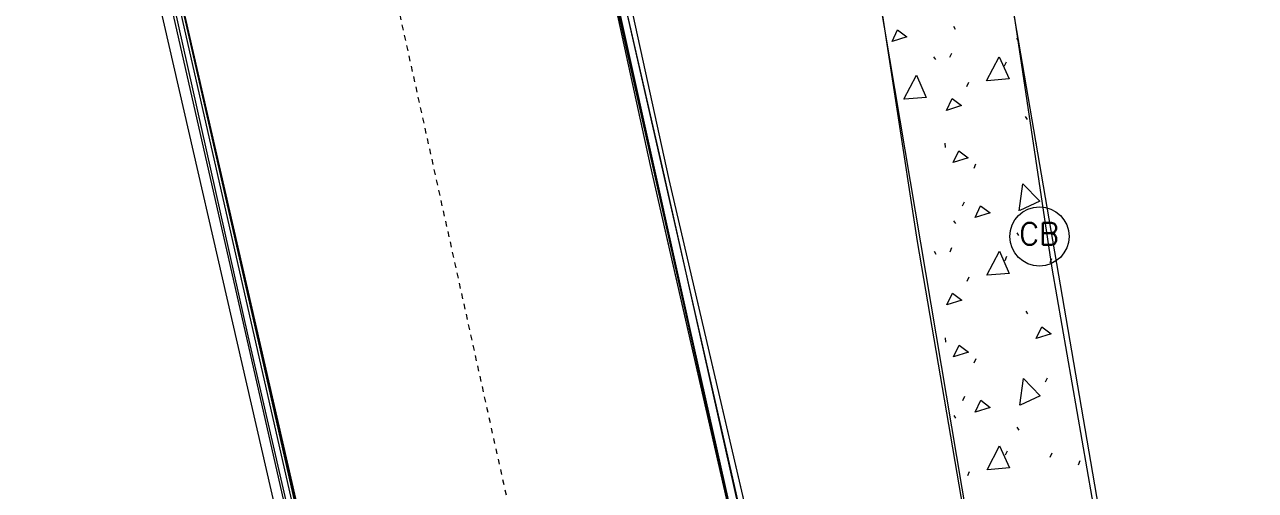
# Model space of a CAD drawing. Header units: metres. Extents: x -703672 to 3951284, y -4124475 to 4104628.
# Drawn here: x 327606.78 to 327630.04, y 4104295.46 to 4104304.26 of the extents above; entities that cross this region are included whole.
import ezdxf

# ---------------------------------------------------------------- set-up
doc = ezdxf.new("R2010")
doc.units = ezdxf.units.M
doc.header["$MEASUREMENT"] = 0
doc.linetypes.add('DGN Style 4', pattern=[0.014126028800000004, 0.007063014400000002, -0.003531507200000001, 0, -0.003531507200000001])
doc.layers.add('ra', color=7, linetype='Continuous')
for name, color, linetype, lineweight in [('V-ANNO-PATT', 9, 'Continuous', 0), ('V-ROAD-ASPH', 9, 'Continuous', 0), ('V-ROAD-CURB', 6, 'Continuous', 0), ('V-SITE-FENC', 251, 'FENCE', 0), ('V-SITE-STRC', 253, 'Continuous', 0), ('V-SITE-WALK', 7, 'Continuous', 0), ('V-TOPO-BKLN', 7, 'DGN Style 4', 0)]:
    doc.layers.add(name, color=color, linetype=linetype, lineweight=lineweight)
doc.styles.add('Style-WORKING', font='WORKING.shx')
doc.linetypes.add('FENCE', pattern='A,0.1,-0.01302,[7,dgnlstyle-tsaec.shx,S=0.0001240079365079365,R=0,X=0,Y=0],-0.01302', length=0.12604)

msp = doc.modelspace()

# ---------------------------------------------------------------- linework, layer by layer
at = {"layer": 'ra'}
for p, q in [((327613.0814725194, 4104326.439607608, 12.32), (327624.3579322091, 4104276.154470859, 10.1)), ((327615.4579388199, 4104279.803079179, 10.39), (327605.036328639, 4104325.238098165, 12.36))]:
    msp.add_line(p, q, dxfattribs=at)
at = {"layer": 'V-ANNO-PATT'}
for p, q in [((327624.330158744, 4104304.230347677, 8.697831597031268), (327624.3656918221, 4104304.177051982, 8.695547016361118)), ((327625.5224564333, 4104304.004365933, 8.60124530699622), (327625.5578898575, 4104303.951070238, 8.598969040056794)), ((327623.9563478804, 4104303.655024322, 8.615364563910546), (327623.9917276165, 4104303.601734943, 8.612257107149304)), ((327624.2637102107, 4104303.645094956, 8.710840253817345), (327624.2991024319, 4104303.725088494, 8.706867271160064)), ((327625.2986271834, 4104303.481258953, 8.460316993424996), (327625.3337943441, 4104303.561143032, 8.4545572472149)), ((327624.5852051528, 4104303.091636604, 8.552414827545554), (327624.6203723134, 4104303.171520683, 8.546655081335459)), ((327625.6889725391, 4104302.523449842, 8.43346836843211), (327625.7243522753, 4104302.470160462, 8.430360911670867)), ((327624.1689618104, 4104302.020826171, 8.739462890313412), (327624.1779154289, 4104301.940932625, 8.73973499617582)), ((327624.7212429754, 4104301.549564241, 8.699399334554954), (327624.7565355428, 4104301.629557779, 8.695434665628412)), ((327624.5022996038, 4104300.836486048, 8.607545947934007), (327624.5374665303, 4104300.916470108, 8.601784219321772)), ((327624.3340423982, 4104300.555344558, 8.744383613709893), (327624.3695754763, 4104300.502048864, 8.742099033039736)), ((327625.5263400875, 4104300.329362815, 8.647797323674837), (327625.5617735117, 4104300.27606712, 8.645521056735419)), ((327624.2675938648, 4104299.970091837, 8.757392270495963), (327624.302986086, 4104300.050085376, 8.753419287838689)), ((327623.9649535246, 4104299.980456652, 8.68822378986448), (327624.0003332609, 4104299.927167273, 8.685116333103238)), ((327625.3072328278, 4104299.806691283, 8.533176219378923), (327625.3423999883, 4104299.886575363, 8.527416473168827)), ((327626.156647959, 4104299.765908333, 8.602400252411812), (327626.1920402858, 4104299.845801878, 8.598428536372687)), ((327624.5938107971, 4104299.417068934, 8.625274053499481), (327624.6289779578, 4104299.496953012, 8.619514307289386)), ((327625.6975781835, 4104298.848882171, 8.506327594386029), (327625.7329579197, 4104298.795592791, 8.503220137624787)), ((327624.1728454644, 4104298.345823052, 8.78601490699203), (327624.1817990831, 4104298.265929507, 8.786287012854444)), ((327624.7251266295, 4104297.874561123, 8.745951351233579), (327624.7604191969, 4104297.954554661, 8.741986682307036)), ((327626.0705388463, 4104297.510490534, 8.638352684179601), (327626.1059310675, 4104297.590484072, 8.634379701522327)), ((327624.5109052482, 4104297.161918378, 8.680405173887934), (327624.5460721747, 4104297.241902437, 8.674643445275692)), ((327624.3379260523, 4104296.88034144, 8.790935630388518), (327624.3734591304, 4104296.827045746, 8.788651049718354)), ((327625.5302237416, 4104296.654359696, 8.694349340353455), (327625.5656571658, 4104296.601064002, 8.692073073414036)), ((327625.315838472, 4104296.132123613, 8.60603544533285), (327625.3510056327, 4104296.212007692, 8.600275699122754)), ((327626.1605316131, 4104296.090905214, 8.648952269090437), (327626.1959239399, 4104296.17079876, 8.644980553051312)), ((327626.6920097703, 4104295.946660574, 8.447219955919856), (327626.7271766968, 4104296.026644633, 8.441458227307614)), ((327624.6024164415, 4104295.742501262, 8.698133279453408), (327624.6375836022, 4104295.822385341, 8.692373533243313))]:
    msp.add_line(p, q, dxfattribs=at)
at = {"layer": 'V-ANNO-PATT', "extrusion": (0.1172745741415597, 0.01996182244281597, 0.9928988870497727), "elevation": 120359.8949581537, "flags": 128}
msp.add_lwpolyline([(3991133.143011173, -1004498.645557924), (3991133.344142934, -1004498.787662024), (3991133.183209702, -1004498.940581921), (3991133.143011173, -1004498.645557924)], dxfattribs=at)
at = {"layer": 'V-ANNO-PATT', "extrusion": (0.08313059171060738, 0.01271018280557316, 0.9964576037016796), "flags": 128}
for points, elevation in [([(4007639.311654975, -940831.5284524838), (4007639.723172304, -940831.8337152719), (4007639.282543004, -940831.9552363086), (4007639.310314505, -940831.5372509576)], 79410.72850272473), ([(4007635.678280755, -940830.9748986271), (4007636.089798083, -940831.280161415), (4007635.649168785, -940831.4016824515), (4007635.676940285, -940830.9836971002)], 79410.7285027247), ([(4007632.044906537, -940830.42134477), (4007632.456423863, -940830.7266075579), (4007632.015794565, -940830.8481285953), (4007632.043566067, -940830.4301432444)], 79410.72850272477)]:
    msp.add_lwpolyline(points, dxfattribs=dict(at, elevation=elevation))
at = {"layer": 'V-ANNO-PATT', "extrusion": (0.1172745740854754, 0.019961822546925, 0.992898887054304), "elevation": 120359.8953670744, "flags": 128}
msp.add_lwpolyline([(3991132.029220117, -1004498.686367034), (3991132.435727898, -1004498.998269749), (3991131.993184012, -1004499.11262205), (3991132.027736998, -1004498.695142588)], dxfattribs=at)
at = {"layer": 'V-ANNO-PATT', "extrusion": (0.08313059169699821, 0.01271018283303596, 0.9964576037024646), "flags": 128}
for points, elevation in [([(4007638.87248086, -940830.6955259828), (4007639.07590795, -940830.8342475318), (4007638.917478269, -940830.989759705), (4007638.87248086, -940830.6955259828)], 79410.72861098168), ([(4007635.239106641, -940830.1419721247), (4007635.442533729, -940830.2806936741), (4007635.28410405, -940830.4362058468), (4007635.239106641, -940830.1419721247)], 79410.72861098158)]:
    msp.add_lwpolyline(points, dxfattribs=dict(at, elevation=elevation))
at = {"layer": 'V-ANNO-PATT', "extrusion": (0.1172745741692348, 0.01996182248990249, 0.9928988870455574), "elevation": 120359.8951604782, "flags": 128}
msp.add_lwpolyline([(3991130.69653968, -1004499.406133643), (3991130.897688106, -1004499.54813914), (3991130.736754875, -1004499.701059037), (3991130.69653968, -1004499.406133643)], dxfattribs=at)
at = {"layer": 'V-ANNO-PATT', "extrusion": (0.02040010387763884, 0.04276295879194094, 0.9988769519400978), "elevation": 182204.2861532825, "flags": 128}
msp.add_lwpolyline([(1471473.051622939, -3841119.93377004), (1471473.05162294, -3841119.953837806)], dxfattribs=at)
at = {"layer": 'V-ANNO-PATT', "extrusion": (0.0793182133871187, 0.02488454283182834, 0.9965386999776409), "elevation": 128128.9456463406, "flags": 128}
msp.add_lwpolyline([(3818026.754732218, -1535867.311499346), (3818026.754732219, -1535867.299797481)], dxfattribs=at)
at = {"layer": 'V-ANNO-PATT', "extrusion": (0.11727457419426, 0.01996182256731457, 0.9928988870410452), "elevation": 120359.8954863997, "flags": 128}
msp.add_lwpolyline([(3991129.585961743, -1004500.494955061), (3991130.074633925, -1004500.648941781), (3991129.697833486, -1004500.90776989), (3991129.587536661, -1004500.503638932)], dxfattribs=at)
at = {"layer": 'V-ANNO-PATT', "extrusion": (0.08313059171211534, 0.01271018282348986, 0.9964576037013251), "flags": 128}
for points, elevation in [([(4007636.790174249, -940830.9205965427), (4007636.993586279, -940831.0594169508), (4007636.835156595, -940831.214929123), (4007636.790174249, -940830.9205965427)], 79410.72857675419), ([(4007633.156800028, -940830.3670426843), (4007633.36021206, -940830.5058630928), (4007633.201782377, -940830.6613752655), (4007633.156800028, -940830.3670426843)], 79410.7285767541)]:
    msp.add_lwpolyline(points, dxfattribs=dict(at, elevation=elevation))
at = {"layer": 'V-ANNO-PATT', "extrusion": (0.08313059167302338, 0.01271018280091568, 0.9964576037048744), "elevation": 79410.7284712955, "flags": 128}
msp.add_lwpolyline([(4007634.356888417, -940831.7186168997), (4007634.56031551, -940831.8573384493), (4007634.401885828, -940832.0128506217), (4007634.356888417, -940831.7186168997)], dxfattribs=at)
at = {"layer": 'V-ANNO-PATT', "extrusion": (0.1172745740861204, 0.01996182263062319, 0.9928988870525451), "elevation": 120359.8957108078, "flags": 128}
msp.add_lwpolyline([(3991127.071331661, -1004498.798765073), (3991127.272480085, -1004498.94077057), (3991127.111546854, -1004499.093690467), (3991127.071331661, -1004498.798765073)], dxfattribs=at)
at = {"layer": 'V-ANNO-PATT', "extrusion": (0.117274574137755, 0.01996182255857575, 0.9928988870478949), "elevation": 120359.8954320203, "flags": 128}
msp.add_lwpolyline([(3991125.962044726, -1004499.882529478), (3991126.450716905, -1004500.036516197), (3991126.073916467, -1004500.295344307), (3991125.963619645, -1004499.89121335)], dxfattribs=at)
at = {"layer": 'V-ROAD-ASPH'}
for points in [[(327545.6776440458, 4104393.844419059, 11.60103793112685), (327551.6053859835, 4104388.157086761, 11.28265608284813), (327551.866188814, 4104388.277533054, 11.48714848772723), (327561.5617461839, 4104377.128241092, 11.62758134409341), (327571.2140846325, 4104366.371468716, 11.83369146749614), (327580.8081909284, 4104355.33742192, 12.05610804179004), (327593.6512495122, 4104340.267879379, 12.21340995282064), (327604.3665893337, 4104326.679570617, 12.37090437988488), (327605.0587521694, 4104324.918734537, 12.23581228284078), (327608.3723022252, 4104310.45951558, 11.72074086284321), (327612.7307686614, 4104291.280305272, 10.86206358534774), (327616.209735817, 4104275.830899935, 10.16512776060588), (327620.8963275522, 4104255.376996122, 9.420377932514569), (327624.1725616721, 4104240.662983941, 9.035682751651564), (327626.8244489222, 4104229.32452101, 8.753761458153477), (327630.2040918734, 4104216.720243196, 8.705308734624602), (327633.6314691242, 4104202.1561224, 8.600880529120104), (327636.9623954149, 4104187.359370132, 8.568570600500294), (327641.2665934922, 4104168.093043041, 8.56142337851989), (327641.3028336706, 4104168.125253158, 8.546695950080796), (327646.0193981255, 4104147.293678476, 8.526043255158406), (327650.7784838676, 4104125.693840352, 8.506613336364921)], [(327545.6776440458, 4104393.844419059, 11.60103793112685), (327551.6053859835, 4104388.157086761, 11.28265608284813), (327551.866188814, 4104388.277533054, 11.48714848772723), (327561.5617461839, 4104377.128241092, 11.62758134409341), (327571.2140846325, 4104366.371468716, 11.83369146749614), (327580.8081909284, 4104355.33742192, 12.05610804179004), (327593.6512495122, 4104340.267879379, 12.21340995282064), (327604.3665893337, 4104326.679570617, 12.37090437988488), (327605.0587521694, 4104324.918734537, 12.23581228284078), (327608.3723022252, 4104310.45951558, 11.72074086284321), (327612.7307686614, 4104291.280305272, 10.86206358534774), (327614.6615896992, 4104282.705910772, 10.47526535122113)], [(327630.2827968182, 4104249.954207482, 9.158599335304068), (327627.1711425662, 4104263.823823599, 9.60804016187376), (327624.2508005076, 4104276.760654563, 10.09174811022247), (327620.4576392003, 4104293.545237858, 10.87718818701321), (327617.7137485696, 4104305.927730967, 11.44277974913037), (327614.7708600003, 4104318.777003013, 12.04420720132718), (327612.5258442982, 4104329.018770535, 12.38480959332167), (327611.6454817896, 4104333.836299486, 12.6203063422485)], [(327600.5975307471, 4104330.612160045, 12.63934954627506), (327601.3353159004, 4104329.647918909, 12.66211485735322), (327603.078395905, 4104327.874706012, 12.58301045947331), (327603.9640590135, 4104326.957540642, 12.52397327863152), (327604.3239026383, 4104326.452709623, 12.48767486027732), (327604.5765598456, 4104325.942571723, 12.44848863337765), (327604.9202907427, 4104324.814039635, 12.38383479318941), (327607.581798951, 4104313.649240558, 12.02934416393381), (327611.0004941, 4104298.382406069, 11.36683237020863), (327613.8476072126, 4104286.020718605, 10.79939111122555), (327617.5751826003, 4104269.385833757, 10.03851979608038), (327620.6197299864, 4104255.895104747, 9.589146538003057), (327622.2555254507, 4104248.652689993, 9.39513643771808)], [(327603.2289349023, 4104328.079697832, 12.50536383766553), (327604.0542760052, 4104327.156044288, 12.43509817375161), (327604.4021025051, 4104326.654393518, 12.39153045925987), (327604.7038855642, 4104326.085073119, 12.34816185676158), (327605.1189477317, 4104324.834890256, 12.28191658656592), (327607.6894888401, 4104313.689677007, 11.87785109833462), (327611.1563870236, 4104298.444057963, 11.22312491616665), (327613.9591181901, 4104286.065867099, 10.62845537873481), (327617.7509885082, 4104269.42470968, 9.882507597344322), (327620.7801755439, 4104255.949761596, 9.44196200994105), (327622.4085269001, 4104248.677497185, 9.252396873313558)], [(327634.6815033066, 4104230.437879375, 8.81167698896494), (327630.0397217817, 4104250.541200002, 9.193173704343778), (327627.411606596, 4104262.953511253, 9.584379279131959), (327623.0473705745, 4104282.187331326, 10.35324319421885), (327618.6070344378, 4104301.59772497, 11.31926376384441), (327615.9345406293, 4104313.871799823, 11.85906222291339), (327612.785159141, 4104328.138254461, 12.32336611977837)], [(327622.6165651042, 4104284.070545458, 10.44696739279027), (327618.6070344378, 4104301.59772497, 11.31926376384441), (327615.9345406293, 4104313.871799823, 11.85906222291339), (327612.785159141, 4104328.138254461, 12.32336611977837)]]:
    msp.add_polyline3d(points, dxfattribs=at)
at = {"layer": 'V-ROAD-CURB'}
for points in [[(327634.1418250491, 4104234.042129998, 8.720784855226412), (327630.2076892954, 4104250.385668741, 9.300676688487442), (327627.5031030337, 4104262.883715252, 9.617662500913802), (327623.2154040917, 4104282.035993233, 10.43486229811683), (327618.8305003705, 4104301.593934076, 9.774704890955007), (327616.0579467553, 4104313.710277265, 11.89176331118698), (327612.9828347019, 4104328.203550458, 12.41259515597271)], [(327622.7539713818, 4104284.09411679, 10.36539253531942), (327618.8305003705, 4104301.593934076, 9.774704890955007), (327616.0579467553, 4104313.710277265, 11.89176331118698), (327612.9828347019, 4104328.203550458, 12.41259515597271)]]:
    msp.add_polyline3d(points, dxfattribs=at)
at = {"layer": 'V-SITE-FENC', "flags": 128}
for points, elevation in [([(327601.0578368062, 4104329.615357831), (327604.306360417, 4104326.272152515), (327607.5006950442, 4104313.647751451), (327611.5541066569, 4104295.79735527), (327615.8153518353, 4104277.074475228), (327619.7627538309, 4104259.463202378), (327622.2049507605, 4104248.644489965)], 12.55653588676545), ([(327612.8819162669, 4104329.120950124), (327614.9013743348, 4104319.148388385), (327617.8400064133, 4104305.896449572), (327626.8193247643, 4104266.383147849), (327630.5010008179, 4104249.989586419)], 12.45448327631969)]:
    msp.add_lwpolyline(points, dxfattribs=dict(at, elevation=elevation))
at = {"layer": 'V-SITE-FENC', "linetype": 'FENCE', "ltscale": 40}
for points in [[(327545.547441175, 4104393.412876639, 11.43834134422751), (327551.607010795, 4104388.130776424, 11.28056574347428), (327561.3283379253, 4104376.91662849, 11.54748295468659), (327570.922151754, 4104366.197910784, 11.69591707369243), (327580.4718022981, 4104355.121179178, 11.91457435128209), (327593.3128761334, 4104339.905838037, 12.05307271873328), (327604.2086418191, 4104326.083364103, 12.32800848056525), (327607.9558939575, 4104310.645477217, 11.86938047110023), (327612.440726769, 4104291.087358113, 10.90475370078332), (327615.8848167598, 4104275.56557191, 10.19509253935128), (327620.5402987953, 4104255.232008491, 9.51841273953113), (327623.7450095405, 4104240.669394692, 9.061680221941344), (327626.5502682782, 4104228.823537336, 8.666269971853971)], [(327545.547441175, 4104393.412876639, 11.43834134422751), (327551.607010795, 4104388.130776424, 11.28056574347428), (327561.3283379253, 4104376.91662849, 11.54748295468659), (327570.922151754, 4104366.197910784, 11.69591707369243), (327580.4718022981, 4104355.121179178, 11.91457435128209), (327593.3128761334, 4104339.905838037, 12.05307271873328), (327604.2086418191, 4104326.083364103, 12.32800848056525), (327607.9558939575, 4104310.645477217, 11.86938047110023), (327612.440726769, 4104291.087358113, 10.90475370078332), (327614.3137066749, 4104282.646233247, 10.51882270045603)], [(327635.0101027397, 4104231.173623913, 8.651960852834726), (327630.5094212765, 4104250.445964918, 9.30048259397995), (327627.8445106007, 4104262.834284467, 9.585193018996321), (327623.4906418931, 4104281.919309004, 10.39692434221107), (327618.9585058, 4104301.337671814, 11.2680540311025), (327616.2521715866, 4104313.714368809, 11.87479612993063), (327611.8729481016, 4104334.825224972, 12.68827721525631)], [(327622.9742352189, 4104284.131901907, 10.49618375898394), (327618.9585058, 4104301.337671814, 11.2680540311025), (327616.2521715866, 4104313.714368809, 11.87479612993063), (327611.8729481016, 4104334.825224972, 12.68827721525631)]]:
    msp.add_polyline3d(points, dxfattribs=at)
at = {"layer": 'V-SITE-STRC'}
msp.add_circle((327625.956389397, 4104300.260608687, 8.632085472741899), 0.5590931205450599, dxfattribs=at)
at = {"layer": 'V-SITE-WALK', "linetype": 'Continuous'}
for p, q in [((327628.8609615893, 4104284.750578444, 8.673620406749606), (327625.0117397045, 4104307.178043986, 8.524744835179426)), ((327622.629103859, 4104306.573850443, 8.536597941352305), (327626.3241831011, 4104284.580814179, 8.727823949602879))]:
    msp.add_line(p, q, dxfattribs=at)
at = {"layer": 'V-SITE-WALK'}
for points in [[(327632.4398032406, 4104250.303937977, 8.580167698907232), (327629.9345396603, 4104263.229364396, 8.635750044379378), (327629.9345396603, 4104263.229364396, 8.635750044379378), (327626.9178476207, 4104281.0802804, 8.653701136020388), (327623.6539899953, 4104300.164363244, 8.581037871591398), (327620.0668677001, 4104323.483959545, 8.538555388216253)], [(327634.9971973904, 4104250.718586126, 8.59507005879567), (327629.3117325404, 4104281.789439554, 8.681457826023106), (327626.1990250597, 4104299.658063778, 8.644165063447602), (327622.6442057879, 4104323.435261338, 8.570200449207249)]]:
    msp.add_polyline3d(points, dxfattribs=at)
at = {"layer": 'V-TOPO-BKLN'}
msp.add_polyline3d([(327626.3227681679, 4104249.31214042, 9.296058604537244), (327623.2134787226, 4104263.030116342, 9.70843659290285), (327620.256217576, 4104276.242495365, 10.23313635041701), (327616.4909839869, 4104292.638239921, 11.02647492668207), (327613.685750916, 4104305.313089562, 11.58220167363564), (327610.8898522005, 4104317.307939651, 12.13295350603468), (327608.1665044288, 4104329.46283067, 12.58231968984785)], dxfattribs=at)

# ---------------------------------------------------------------- texts
at = {"layer": 'V-SITE-STRC', "insert": (327625.9509864774, 4104300.519002147, 8.632085472741899), "char_height": 0.4194237603805959, "attachment_point": 2, "line_spacing_factor": 0.6, "style": 'Style-WORKING'}
msp.add_mtext('\\Fsimplex;CB', dxfattribs=at)

doc.saveas('drawing.dxf')
